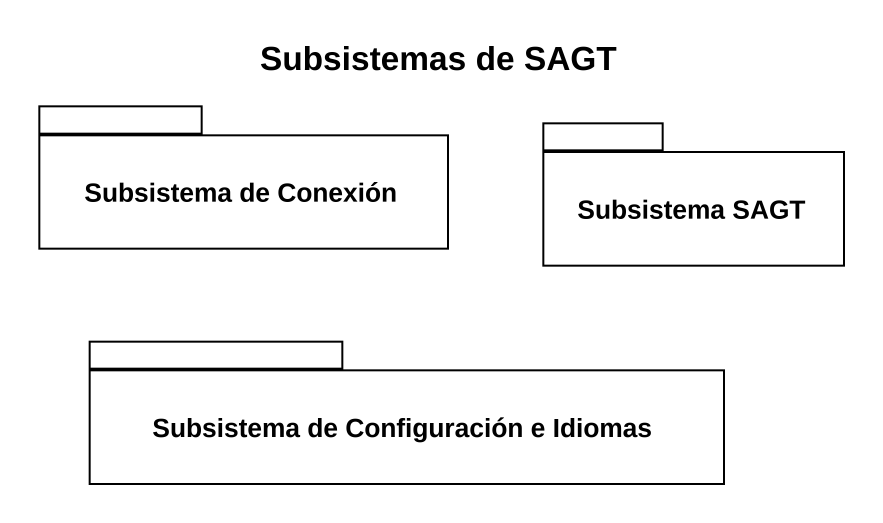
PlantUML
@startuml
title Subsistemas de SAGT
package "Subsistema de Conexión" as Subsistema_de_Conexión {
}
package "Subsistema SAGT" as Subsistema_SAGT {
}
package "Subsistema de Configuración e Idiomas" as Subsistema_de_Configuración {
}
@enduml
